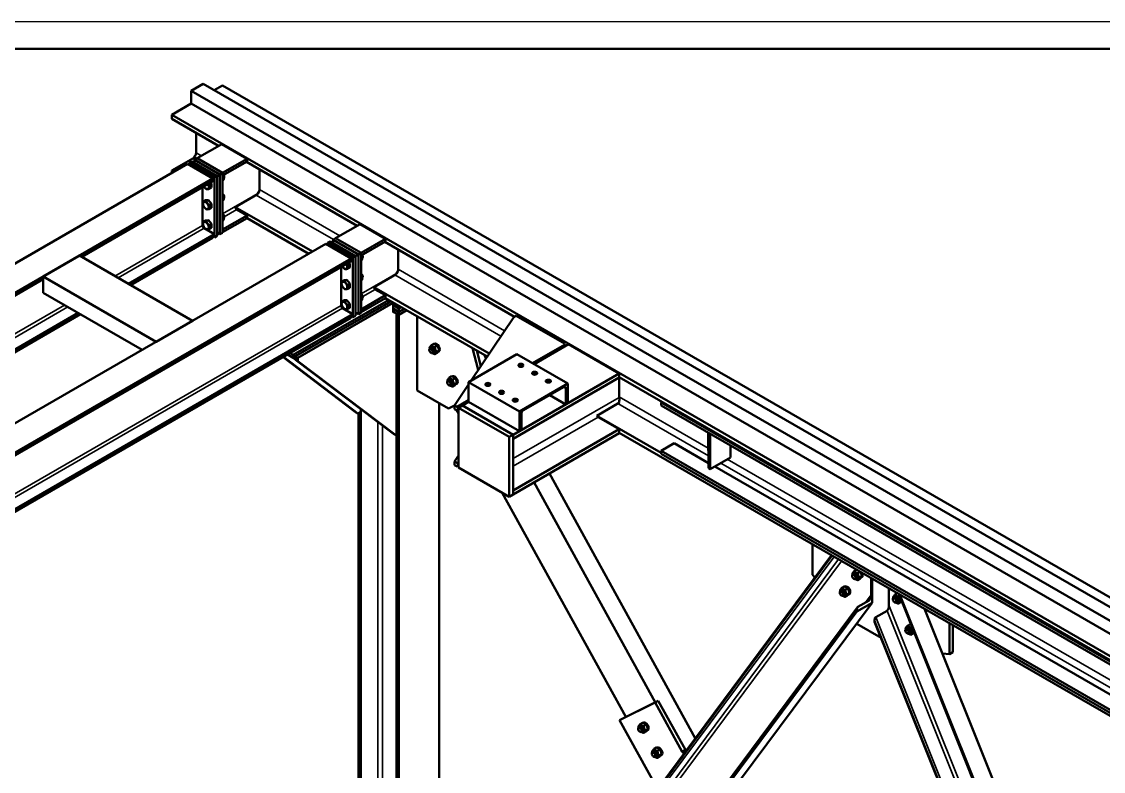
# Model space of a CAD drawing. Header units: millimetres. Extents: x 0 to 15979, y 0 to 11286.
# Drawn here: x 5329 to 9123, y 8654 to 11286 of the extents above; entities that cross this region are included whole.
import ezdxf

# ---------------------------------------------------------------- set-up
doc = ezdxf.new("R2010")
doc.units = ezdxf.units.MM
doc.header["$LTSCALE"] = 19
for name, color, linetype, lineweight in [('Видимые тонкие (ГОСТ)', 7, 'Continuous', 35), ('Видимый контур (ГОСТ)', 7, 'Continuous', 50), ('Кромка (ГОСТ)', 7, 'Continuous', 50)]:
    doc.layers.add(name, color=color, linetype=linetype, lineweight=lineweight)

# ---------------------------------------------------------------- blocks, each defined once
blk = doc.blocks.new('Рамки ГОСТ_ граница 594x841_2')
at = {"layer": 'Кромка (ГОСТ)', "lineweight": 25}
blk.add_line((0, 594), (841, 594), dxfattribs=at)
at = {"layer": 'Кромка (ГОСТ)'}
blk.add_line((836, 589), (20, 589), dxfattribs=at)

msp = doc.modelspace()

# ---------------------------------------------------------------- linework, layer by layer
at = {"layer": 'Видимые тонкие (ГОСТ)'}
for p, q in [((5941, 10825.6), (5959.7, 10814.8)), ((5929.6, 10806), (5937.1, 10801.7)), ((6033.9, 10610.9), (6157.9, 10682.4)), ((6152.4, 10677.4), (6422.8, 10521.3)), ((6163.5, 10697.1), (6445.5, 10534.3)), ((6039.8, 10601.2), (6084, 10626.7)), ((5656.5, 10393), (5963.8, 10570.4)), ((5667.8, 10386.5), (5969.4, 10560.6)), ((6519.7, 10330.4), (6643.6, 10402)), ((6638.2, 10397), (7010.3, 10182.1)), ((6649.3, 10416.7), (7023, 10200.9)), ((6525.6, 10320.7), (6569.7, 10346.2)), ((1889.8, 7657.3), (6449.5, 10289.9)), ((2121, 8351.7), (5479.7, 10290.9)), ((2132.3, 8345.2), (5491.1, 10284.4)), ((2417.1, 7948.7), (6455.2, 10280.1)), ((7237.4, 9998.6), (7230, 10002.9)), ((7053.6, 9752.1), (7425.5, 9966.9)), ((7237.4, 9943.2), (7182, 9975.2)), ((7420, 9945.5), (7738.7, 9761.6)), ((7425.5, 9968.5), (7737, 9788.7)), ((6579.1, 7219), (6579.1, 9879.8)), ((6594.7, 7219), (6594.7, 9868.1)), ((7053.6, 9726), (7351.6, 9898.1)), ((7739.8, 9717.6), (7739.8, 9841.3)), ((7781.6, 9736.8), (12269.6, 7145.7)), ((7804.2, 9749.9), (12269.6, 7171.8)), ((8172.5, 9411.5), (6680.7, 7406)), ((8178.6, 9408), (6684.6, 7399.5)), ((8194.3, 9398.9), (6724.1, 7422.3)), ((8204.8, 9392.8), (6730.8, 7411.1)), ((8308.4, 9273.6), (8288.7, 9247.2)), ((9025, 7731.3), (8406.7, 9276.3)), ((8258.3, 9220.9), (6710.7, 7140.4)), ((8983.3, 7707.2), (8371, 9237.4)), ((8925.5, 7673.9), (8320.9, 9184.8)), ((8932.2, 7677.7), (8324.8, 9195.7)), ((8971.7, 7700.5), (8364.3, 9218.5))]:
    msp.add_line(p, q, dxfattribs=at)
at = {"layer": 'Видимый контур (ГОСТ)'}
for p, q in [((5966.1, 11067.5), (5923.6, 11043)), ((5923.6, 11043), (5923.6, 10998.1)), ((5923.6, 11043), (12683.6, 7140.2)), ((5966.1, 11067.5), (12726, 7164.7)), ((6033.9, 11061.8), (6004.9, 11045.1)), ((6033.9, 11061.8), (13706, 6632.3)), ((5923.6, 10998.1), (5855.7, 10958.9)), ((5923.6, 10998.1), (12683.6, 7095.3)), ((5855.7, 10958.9), (5855.7, 10944.6)), ((5855.7, 10958.9), (13527.9, 6529.4)), ((5855.7, 10944.6), (6020.1, 10849.7)), ((5941, 10895.4), (5941, 10825.6)), ((5944.8, 10806.2), (6031.1, 10856)), ((6120.2, 10804.6), (6031.1, 10856)), ((1312.2, 8131.6), (5910.6, 10786.5)), ((5929.6, 10806), (5855.7, 10763.4)), ((5910.6, 10786.5), (5999.7, 10735)), ((5925.7, 10795.2), (5916.6, 10789.9)), ((5916.6, 10789.9), (5916.6, 10783.1)), ((6005.7, 10738.5), (5916.6, 10789.9)), ((5925.7, 10795.2), (6014.8, 10743.8)), ((5935.6, 10800.9), (5944.8, 10806.2)), ((6024.7, 10749.5), (5935.6, 10800.9)), ((5935.6, 10789.5), (5935.6, 10800.9)), ((5944.8, 10806.2), (6033.9, 10754.8)), ((5944.8, 10806.2), (6033.9, 10754.8)), ((6033.9, 10754.8), (6120.2, 10804.6)), ((6033.9, 10745.4), (6120.2, 10795.2)), ((6117.4, 10793.6), (6505.9, 10569.2)), ((6120.2, 10795.2), (6120.2, 10804.6)), ((5855.7, 10763.4), (5855.7, 10754.8)), ((5855.7, 10763.4), (5863.2, 10759.1)), ((6014.8, 10743.8), (6005.7, 10738.5)), ((6005.7, 10528.6), (6005.7, 10738.5)), ((6014.8, 10743.8), (6024.7, 10749.5)), ((6014.8, 10743.8), (6014.8, 10533.9)), ((6024.7, 10749.5), (6033.9, 10754.8)), ((6024.7, 10539.7), (6024.7, 10749.5)), ((6033.9, 10754.8), (6033.9, 10745.4)), ((6033.9, 10754.8), (6033.9, 10545)), ((6039.8, 10741.6), (6039.8, 10740.2)), ((6163.5, 10766.9), (6163.5, 10692.2)), ((1401.2, 8080.1), (5999.7, 10735)), ((5540, 10460.2), (6005.7, 10729.1)), ((5963.8, 10704.9), (5963.8, 10570.4)), ((5987.5, 10713), (5995, 10717.4)), ((5987.5, 10698.8), (5995, 10703.2)), ((5992, 10721.2), (5995, 10717.4)), ((5995, 10717.4), (5995, 10703.2)), ((5999.7, 10735), (6005.7, 10730.3)), ((6005.7, 10730.3), (6005.7, 10729.1)), ((6033.9, 10730.9), (6038.3, 10733.4)), ((6033.9, 10660.2), (6038.3, 10662.7)), ((6039.8, 10671), (6039.8, 10669.6)), ((6078.5, 10634.8), (6156.6, 10679.9)), ((6157.9, 10682.4), (6163.5, 10692.2)), ((5966.2, 10654.6), (5973.8, 10659)), ((5973.8, 10659), (5984.4, 10659.9)), ((5976.9, 10655.6), (5984.4, 10659.9)), ((5984.4, 10659.9), (5995, 10646.7)), ((5987.5, 10642.4), (5995, 10646.7)), ((5987.5, 10628.2), (5995, 10632.6)), ((5995, 10646.7), (5995, 10632.6)), ((6078.5, 10634.8), (6349, 10478.6)), ((6120.2, 10605.8), (6084, 10626.7)), ((5966.2, 10584), (5973.8, 10588.4)), ((5973.8, 10588.4), (5984.4, 10589.3)), ((5976.9, 10584.9), (5984.4, 10589.3)), ((5984.4, 10589.3), (5995, 10576.1)), ((6033.9, 10556), (6120.2, 10605.8)), ((6033.9, 10546.6), (6120.2, 10596.4)), ((6033.9, 10589.6), (6038.3, 10592.1)), ((6039.8, 10600.3), (6039.8, 10599)), ((6120.2, 10596.4), (6120.2, 10605.8)), ((6120.2, 10596.4), (6336.6, 10471.5)), ((5969.4, 10560.6), (6005.7, 10539.7)), ((5987.5, 10571.7), (5995, 10576.1)), ((5987.5, 10557.6), (5995, 10562)), ((5995, 10576.1), (5995, 10562)), ((6033.9, 10556), (6033.9, 10546.6)), ((6430.6, 10525.8), (6516.9, 10575.6)), ((6606, 10524.1), (6516.9, 10575.6)), ((5704.1, 10365.5), (6005.7, 10539.7)), ((5712.2, 10360.8), (5999.7, 10526.8)), ((6005.7, 10538.4), (5999.7, 10526.8)), ((6001.8, 10530.9), (6005.7, 10528.6)), ((6005.7, 10539.7), (6005.7, 10538.4)), ((6014.8, 10533.9), (6005.7, 10528.6)), ((6024.7, 10539.7), (6014.8, 10545.4)), ((6024.7, 10539.7), (6033.9, 10545)), ((6411.5, 10514.7), (6402.3, 10509.4)), ((6402.3, 10509.4), (6402.3, 10502.6)), ((6491.4, 10458), (6402.3, 10509.4)), ((6411.5, 10514.7), (6500.6, 10463.3)), ((6421.4, 10520.5), (6430.6, 10525.8)), ((6510.5, 10469), (6421.4, 10520.5)), ((6421.4, 10509), (6421.4, 10520.5)), ((6430.6, 10525.8), (6519.7, 10474.3)), ((6430.6, 10525.8), (6519.7, 10474.3)), ((6519.7, 10474.3), (6606, 10524.1)), ((6519.7, 10464.9), (6606, 10514.7)), ((6603.2, 10513.1), (7058.2, 10250.4)), ((6606, 10514.7), (6606, 10524.1)), ((1797.9, 7851.1), (6396.4, 10506)), ((6396.4, 10506), (6485.5, 10454.6)), ((6510.5, 10469), (6519.7, 10474.3)), ((6519.7, 10474.3), (6519.7, 10464.9)), ((6519.7, 10474.3), (6519.7, 10264.5)), ((6649.3, 10486.5), (6649.3, 10411.8)), ((1881.1, 7786.8), (6491.4, 10448.6)), ((1887, 7799.6), (6485.5, 10454.6)), ((5405, 10391.3), (5532.2, 10464.7)), ((5532.2, 10464.7), (5928.2, 10236.1)), ((6473.2, 10432.5), (6480.8, 10436.9)), ((6477.8, 10440.7), (6480.8, 10436.9)), ((6480.8, 10436.9), (6480.8, 10422.8)), ((6485.5, 10454.6), (6491.4, 10449.8)), ((6500.6, 10463.3), (6491.4, 10458)), ((6491.4, 10248.2), (6491.4, 10458)), ((6491.4, 10449.8), (6491.4, 10448.6)), ((6500.6, 10463.3), (6510.5, 10469)), ((6500.6, 10463.3), (6500.6, 10253.5)), ((6510.5, 10259.2), (6510.5, 10469)), ((6519.7, 10450.4), (6524, 10452.9)), ((6525.6, 10461.1), (6525.6, 10459.8)), ((6449.5, 10424.4), (6449.5, 10289.9)), ((6473.2, 10418.4), (6480.8, 10422.8)), ((6564.3, 10354.3), (6642.4, 10399.4)), ((6643.6, 10402), (6649.3, 10411.8)), ((2004.5, 8419), (5405, 10382.3)), ((5405, 10391.3), (5800.9, 10162.6)), ((5405, 10334.1), (5405, 10391.3)), ((6452, 10374.1), (6459.6, 10378.5)), ((6459.6, 10378.5), (6470.2, 10379.5)), ((6462.6, 10375.1), (6470.2, 10379.5)), ((6470.2, 10379.5), (6480.8, 10366.3)), ((6473.2, 10361.9), (6480.8, 10366.3)), ((6480.8, 10366.3), (6480.8, 10352.1)), ((6519.7, 10379.8), (6524, 10382.3)), ((6525.6, 10390.5), (6525.6, 10389.1)), ((5405, 10334.1), (5751.8, 10133.9)), ((6473.2, 10347.8), (6480.8, 10352.1)), ((6519.7, 10275.5), (6606, 10325.3)), ((6525.6, 10319.9), (6525.6, 10318.5)), ((6564.3, 10354.3), (6969, 10120.6)), ((6606, 10325.3), (6569.7, 10346.2)), ((6606, 10315.9), (6606, 10325.3)), ((6615.9, 10308.6), (6282.1, 10115.9)), ((6623.7, 10304.1), (6289.9, 10111.4)), ((6632.1, 10299.2), (6298.4, 10106.5)), ((6452, 10303.5), (6459.6, 10307.9)), ((6459.6, 10307.9), (6470.2, 10308.8)), ((6462.6, 10304.5), (6470.2, 10308.8)), ((6470.2, 10308.8), (6480.8, 10295.6)), ((6473.2, 10291.3), (6480.8, 10295.6)), ((6473.2, 10277.1), (6480.8, 10281.5)), ((6480.8, 10295.6), (6480.8, 10281.5)), ((6519.7, 10266.1), (6606, 10315.9)), ((6519.7, 10309.1), (6524, 10311.6)), ((6615.9, 10308.6), (6604.6, 10315.1)), ((6606, 10315.9), (6962.1, 10110.3)), ((6619.8, 10301.8), (6615.9, 10308.6)), ((6623.7, 10304.1), (6632.1, 10299.2)), ((6632.1, 10264.9), (6632.1, 10299.2)), ((6632.1, 10292.7), (6651.9, 10281.2)), ((6651.9, 10278.8), (6632.1, 10290.2)), ((6651.9, 10281.2), (6655.5, 10287.4)), ((6661.1, 10284.1), (6651.9, 10278.8)), ((6651.9, 10281.2), (6651.9, 10278.8)), ((1937.3, 7629.9), (6491.4, 10259.2)), ((1945.4, 7625.2), (6485.5, 10246.4)), ((2168.5, 8324.3), (5527.3, 10263.5)), ((2176.7, 8319.6), (5535.4, 10258.8)), ((6455.2, 10280.1), (6491.4, 10259.2)), ((6491.4, 10258), (6485.5, 10246.4)), ((6487.6, 10250.4), (6491.4, 10248.2)), ((6491.4, 10259.2), (6491.4, 10258)), ((6500.6, 10253.5), (6491.4, 10248.2)), ((6510.5, 10259.2), (6500.6, 10264.9)), ((6510.5, 10259.2), (6519.7, 10264.5)), ((6519.7, 10275.5), (6519.7, 10266.1)), ((6632.1, 10278.8), (6651.9, 10267.3)), ((6632.1, 10268.2), (6651.9, 10256.7)), ((6635, 10266.5), (6632.1, 10264.9)), ((6644.2, 10261.2), (6644.2, 9835.8)), ((6651.9, 10278.8), (6651.9, 10267.3)), ((6651.9, 10267.3), (6671, 10278.4)), ((6651.9, 10256.7), (6680.2, 10273.1)), ((6651.9, 10256.7), (6651.9, 10267.3)), ((6651.9, 7107.5), (6651.9, 10256.7)), ((6717, 10251.8), (6717, 9991.4)), ((7055, 10248.6), (6905.4, 10025.8)), ((7064.2, 10253.9), (7055, 10248.6)), ((7064.2, 10253.9), (7233.2, 10156.3)), ((5800.9, 10162.6), (5928.2, 10236.1)), ((5928.2, 10236.1), (5928.2, 10235.7)), ((5800.9, 10162.2), (5800.9, 10162.6)), ((6759.1, 10133.6), (6759.1, 10134.9)), ((6765.9, 10142.2), (6761.2, 10139.5)), ((6766.3, 10150.3), (6774.5, 10155)), ((6777.7, 10155.1), (6776.4, 10154.4)), ((6778.5, 10143.2), (6786.7, 10147.9)), ((6784.7, 10127.4), (6792.9, 10132.1)), ((6930.6, 10063.3), (6910, 10140.4)), ((6925.4, 10131.5), (6939.9, 10077.2)), ((7233.2, 10151.4), (7121.5, 10086.9)), ((7126.4, 10084), (7247.3, 10153.9)), ((7233.2, 10151.4), (7233.2, 10156.3)), ((7233.2, 10145.7), (7233.2, 10151.4)), ((7233.2, 10149.4), (7236.4, 10147.5)), ((7425.5, 10051), (7247.3, 10153.9)), ((6246.2, 10108.2), (6499.9, 9915.8)), ((6247.4, 10108.9), (6508.4, 9910.9)), ((6262.3, 10117.5), (6289.9, 10101.6)), ((6270.8, 10122.4), (6282.1, 10115.9)), ((6282.1, 10115.9), (6289.9, 10102.4)), ((6289.9, 10111.4), (6289.9, 10099.2)), ((6289.9, 10111.4), (6298.4, 10106.5)), ((6289.9, 10101.6), (6289.9, 10102.4)), ((6289.9, 10099.2), (6298.4, 10094.3)), ((6289.9, 10099.2), (6632.9, 9839.1)), ((6298.4, 10106.5), (6298.4, 10094.3)), ((6298.4, 10094.3), (6641.3, 9834.2)), ((6765, 10123.4), (6766.2, 10122.7)), ((6775.9, 10124.9), (6771.2, 10122.2)), ((6778.5, 10118.7), (6786.7, 10123.4)), ((6793, 10128.7), (6789.6, 10126.8)), ((7066.3, 10118.7), (6896.6, 10020.8)), ((6957.9, 10104), (6950.9, 10116.8)), ((7244.5, 10015.9), (7066.3, 10118.7)), ((6821.8, 10019.8), (6821.8, 10021.1)), ((6828.5, 10028.4), (6823.9, 10025.7)), ((6829, 10036.4), (6837.2, 10041.2)), ((6840.4, 10041.3), (6839, 10040.5)), ((6841.2, 10029.4), (6849.4, 10034.1)), ((6847.4, 10013.6), (6855.5, 10018.3)), ((7074.8, 9917.9), (6896.6, 10020.8)), ((6896.6, 10020.8), (6896.6, 9951.4)), ((7053.6, 9836.2), (7425.5, 10051)), ((7053.6, 9822), (7425.5, 10036.7)), ((7244.5, 10015.9), (7074.8, 9917.9)), ((7244.5, 9946.5), (7244.5, 10015.9)), ((7425.5, 10036.7), (7425.5, 10051)), ((7425.5, 10038.3), (13249.6, 6675.8)), ((7425.5, 10036.7), (7425.5, 9966.9)), ((6717, 9991.4), (6826.6, 9928.1)), ((6827.7, 10009.6), (6828.9, 10008.9)), ((6838.5, 10011.1), (6833.9, 10008.4)), ((6841.2, 10004.9), (6849.4, 10009.6)), ((6896.6, 10012.8), (6847.1, 9939.1)), ((6855.7, 10014.9), (6852.3, 10013)), ((7089.3, 9921.7), (7230, 10002.9)), ((7237.4, 9998.6), (7237.4, 9943.2)), ((6793.4, 7563), (6793.4, 9947.3)), ((6896.6, 9957.1), (6856.3, 9933.8)), ((6875.4, 9939.1), (6896.6, 9951.4)), ((6896.6, 9951.4), (7074.8, 9848.5)), ((7181.3, 9974.8), (7237.5, 9942.4)), ((7237.5, 9942.4), (7244.5, 9946.5)), ((7346.2, 9902.9), (7425.7, 9948.8)), ((7575.4, 9951.8), (7571.9, 9949.7)), ((7571.9, 9949.7), (12408.5, 7157.3)), ((7571.9, 9949.7), (7571.9, 9938.3)), ((6499.9, 9915.8), (6508.4, 9910.9)), ((6508.4, 9910.9), (6519, 9917.1)), ((6510.5, 7189.2), (6510.5, 9912.2)), ((6519, 7184.3), (6519, 9925.4)), ((6519, 9917.1), (6519, 9925.4)), ((6826.6, 9928.1), (6847.1, 9938.3)), ((6847.1, 9937.2), (6846.6, 9938.1)), ((6847.1, 9939.1), (6856.3, 9933.8)), ((6847.1, 9926.1), (6847.1, 9939.1)), ((6847.1, 9926.1), (6856.3, 9920.7)), ((6861.3, 9911.5), (6856.1, 9920.9)), ((6856.3, 9933.8), (6861.3, 9925.2)), ((6861.3, 9923.6), (6856.3, 9920.7)), ((6861.3, 9931), (6875.4, 9939.1)), ((6861.3, 9931), (7039.4, 9828.1)), ((6861.3, 9721.1), (6861.3, 9931)), ((6861.3, 9923.6), (6861.3, 9925.2)), ((6875.4, 9939.1), (7053.6, 9836.2)), ((6875.4, 9939.1), (7053.6, 9836.2)), ((7074.8, 9917.9), (7074.8, 9848.5)), ((7081.9, 9853.4), (7081.9, 9908.8)), ((7346.2, 9902.9), (7571.9, 9772.6)), ((12408.5, 7145.9), (7571.9, 9938.3)), ((7425.5, 9855.4), (7351.6, 9898.1)), ((6632.9, 9839.1), (6641.3, 9834.2)), ((6641.3, 9834.2), (6644.2, 9835.8)), ((6643.5, 7112.4), (6643.5, 9835.4)), ((7039.4, 9828.1), (7053.6, 9836.2)), ((7039.4, 9828.1), (7039.4, 9618.2)), ((7053.6, 9640.7), (7425.5, 9855.4)), ((7053.6, 9626.4), (7425.5, 9841.1)), ((7053.6, 9836.2), (7053.6, 9822)), ((7053.6, 9836.2), (7053.6, 9626.4)), ((7074.8, 9848.5), (7081.8, 9852.5)), ((7425.5, 9841.1), (7425.5, 9855.4)), ((7425.5, 9842.8), (13080.3, 6578)), ((7737, 9843), (7737, 9788.7)), ((7738.7, 9719.3), (7738.7, 9842)), ((7744.1, 9715.2), (7744.1, 9838.9)), ((7617.9, 9806.4), (7571.9, 9779.9)), ((7738.7, 9736.7), (7617.9, 9806.4)), ((7737, 9788.7), (7738.7, 9789.6)), ((7737, 9780.5), (7737, 9788.7)), ((7814.8, 9756), (7814.8, 9798.1)), ((6861.3, 9763.4), (6847.1, 9742.3)), ((7571.9, 9779.9), (12408.5, 6987.5)), ((7571.9, 9779.9), (7571.9, 9768.5)), ((12408.5, 6976.1), (7571.9, 9768.5)), ((7738.7, 9781.5), (7737, 9780.5)), ((7814.8, 9756), (7744.1, 9715.2)), ((6847.1, 9742.3), (6856.3, 9737)), ((6847.1, 9729.3), (6847.1, 9742.3)), ((6847.1, 9729.3), (6856.3, 9724)), ((6861.3, 9739.9), (6856.3, 9737)), ((6856.3, 9737), (6861.3, 9728.5)), ((6861.3, 9726.8), (6856.3, 9724)), ((6861.3, 9726.8), (6861.3, 9728.5)), ((7039.4, 9618.2), (6861.3, 9721.1)), ((7744.1, 9715.2), (7739.8, 9717.6)), ((12269.6, 7120.8), (7760, 9724.4)), ((7692, 8771.1), (7180.6, 9699.7)), ((7053.6, 9640.7), (7053.6, 9626.4)), ((7551.7, 8897.3), (7126.9, 9668.7)), ((7448.3, 8845.6), (7015, 9632.4)), ((7039.4, 9618.2), (7053.6, 9626.4)), ((8102.9, 9451.7), (8102.9, 9343.9)), ((8169.6, 9413.2), (6680.7, 7411.5)), ((8102.9, 9343.9), (8111.2, 9334.7)), ((8242, 9340.6), (8242, 9342)), ((8248.8, 9349.2), (8244.1, 9346.5)), ((8249.2, 9357.3), (8257.4, 9362)), ((8259.3, 9361.4), (8259.3, 9361.4)), ((8261.5, 9350.2), (8269.7, 9354.9)), ((8267.6, 9334.4), (8275.8, 9339.1)), ((8275.9, 9335.7), (8272.5, 9333.8)), ((8308.4, 9273.6), (8308.4, 9333.1)), ((8205.5, 9298.5), (8213.7, 9303.2)), ((8217, 9303.4), (8215.6, 9302.6)), ((8217.8, 9291.4), (8226, 9296.2)), ((8247.9, 9330.4), (8249.1, 9329.7)), ((8258.8, 9331.9), (8254.1, 9329.2)), ((8261.5, 9325.7), (8269.7, 9330.4)), ((8312, 9330.9), (8312, 9246.4)), ((8371, 9296.9), (8371, 9237.4)), ((8198.3, 9281.8), (8198.3, 9283.2)), ((8205.1, 9290.5), (8200.4, 9287.8)), ((8204.2, 9271.6), (8205.4, 9271)), ((8215.1, 9273.2), (8210.4, 9270.5)), ((8217.8, 9266.9), (8226, 9271.7)), ((8223.9, 9275.7), (8232.1, 9280.4)), ((8232.2, 9277), (8228.8, 9275)), ((8384.8, 9258.2), (8384.8, 9259.5)), ((8391.5, 9266.8), (8386.9, 9264.1)), ((8392, 9274.8), (8400.2, 9279.6)), ((8404.2, 9267.8), (8408.1, 9270)), ((9024, 7730.8), (8405.3, 9277.1)), ((9026.8, 7732.3), (8409.6, 9274.6)), ((8260.9, 9230.7), (6710.2, 7145.9)), ((8312, 9246.4), (6766.6, 7168.7)), ((8312, 9246.4), (8258.3, 9215.4)), ((8258.3, 9215.4), (8258.3, 9220.9)), ((8262.2, 9231.9), (8301.6, 9254.7)), ((8390.7, 9248), (8391.9, 9247.3)), ((8401.5, 9249.5), (8396.9, 9246.8)), ((8404.2, 9243.3), (8412.4, 9248)), ((8410.4, 9252), (8414.4, 9254.3)), ((9080.5, 7763.4), (8495.7, 9224.9)), ((8258.3, 9215.4), (6712.8, 7137.7)), ((8320.9, 9184.8), (8320.9, 9179.2)), ((8364.3, 9218.5), (8324.8, 9195.7)), ((8257.8, 9173.4), (8258.9, 9172.2)), ((8258.9, 9172.2), (8343.2, 9123.5)), ((8923.7, 7672.8), (8320.9, 9179.2)), ((8428.5, 9149), (8428.5, 9150.3)), ((8435.2, 9157.6), (8430.6, 9154.9)), ((8435.7, 9165.6), (8443.9, 9170.4)), ((8447.1, 9170.5), (8445.7, 9169.7)), ((8447.9, 9158.6), (8451.8, 9160.8)), ((8454.1, 9142.8), (8458.1, 9145.1)), ((8583.8, 9066.3), (8583.8, 9174.1)), ((8595.1, 9167.5), (8595.1, 9072.8)), ((8434.4, 9138.8), (8435.6, 9138.1)), ((8445.2, 9140.3), (8440.6, 9137.6)), ((8447.9, 9134.1), (8456.1, 9138.8)), ((8459.2, 9142.3), (8459, 9142.2)), ((8558.6, 9067.6), (8583.8, 9066.3)), ((8595.1, 9072.8), (8583.8, 9066.3)), ((7550.8, 8895.9), (7426.6, 8833.9)), ((7438, 8840.5), (7562.1, 8902.4)), ((7562.1, 8902.4), (7550.8, 8895.9)), ((7645.9, 8723.3), (7550.8, 8895.9)), ((7562.1, 8902.4), (7657.2, 8729.8)), ((7426.6, 8833.9), (7438, 8840.5)), ((7426.6, 8833.9), (7559.4, 8592.9)), ((7491.4, 8804), (7491.4, 8805.4)), ((7498.1, 8812.7), (7493.5, 8810)), ((7498.6, 8820.7), (7506.8, 8825.4)), ((7510, 8825.6), (7508.6, 8824.8)), ((7510.8, 8813.6), (7519, 8818.4)), ((7517, 8797.8), (7525.1, 8802.6)), ((7497.3, 8793.8), (7498.5, 8793.1)), ((7508.1, 8795.4), (7503.5, 8792.6)), ((7510.8, 8789.1), (7519, 8793.9)), ((7525.3, 8799.2), (7521.9, 8797.2)), ((7546.8, 8733.1), (7555, 8737.9)), ((7558.2, 8738), (7556.9, 8737.2)), ((7559.1, 8726.1), (7567.2, 8730.8)), ((7657.2, 8729.8), (7645.9, 8723.3)), ((7657.2, 8729.8), (7659.5, 8727.4)), ((7539.6, 8716.5), (7539.6, 8717.8)), ((7546.4, 8725.1), (7541.7, 8722.4)), ((7545.5, 8706.3), (7546.7, 8705.6)), ((7556.4, 8707.8), (7551.7, 8705.1)), ((7559.1, 8701.6), (7567.2, 8706.3)), ((7565.2, 8710.3), (7573.4, 8715)), ((7573.5, 8711.6), (7570.1, 8709.7)), ((7651.9, 8717.2), (7645.9, 8723.3))]:
    msp.add_line(p, q, dxfattribs=at)
for centre, major_axis, ratio, start_param, end_param in [((5929.6, 10819.1), (-8, -13.9), 0.57735, 0.785398, 2.356194), ((6032.8, 10744.3), (5, -8.66), 0.57735, 0.020832, 1.606159), ((6033.9, 10745), (-4.17, 7.22), 0.57735, 3.926991, 4.754828), ((5975.6, 10711.3), (7.1, -12.3), 0.57735, 4.687576, 7.878795), ((6033.9, 10674.4), (-4.17, 7.22), 0.57735, 3.926991, 5.497787), ((6032.8, 10673.7), (5, -8.66), 0.57735, 0.020832, 2.188746), ((6163.5, 10679.2), (5.66, 9.8), 0.57735, 1.570796, 1.823477), ((6084, 10633.2), (-4, 6.93), 0.57735, 1.038078, 2.356194), ((6033.9, 10603.7), (-4.17, 7.22), 0.57735, 3.926991, 5.497787), ((6032.8, 10603.1), (5, -8.66), 0.57735, 0.020832, 2.188746), ((5969.4, 10567.1), (4, -6.93), 0.57735, 3.926991, 5.497787), ((6461.4, 10430.9), (7.1, -12.3), 0.57735, 4.687576, 7.878795), ((6518.5, 10463.9), (5, -8.66), 0.57735, 0.020832, 1.606159), ((6519.7, 10464.5), (-4.17, 7.22), 0.57735, 3.926991, 4.754828), ((6519.7, 10393.9), (-4.17, 7.22), 0.57735, 3.926991, 5.497787), ((6518.5, 10393.2), (5, -8.66), 0.57735, 0.020832, 2.188746), ((6649.3, 10398.7), (5.66, 9.8), 0.57735, 1.570796, 1.823477), ((6519.7, 10323.3), (-4.17, 7.22), 0.57735, 3.926991, 5.497787), ((6518.5, 10322.6), (5, -8.66), 0.57735, 0.020832, 2.188746), ((6569.7, 10352.8), (-4, 6.93), 0.57735, 1.038078, 2.356194), ((6455.2, 10286.6), (4, -6.93), 0.57735, 3.926991, 5.497787), ((6766.2, 10130.9), (5, -8.66), 0.57735, 5.497787, 10.210176), ((6770.9, 10133.6), (6.7, -11.7), 0.57735, 5.546561, 10.161402), ((6770.9, 10133.6), (5, -8.66), 0.57735, 6.277446, 9.430517), ((6785.3, 10141.9), (-7.6, 13.2), 0.57735, 3.141593, 6.283185), ((6781.8, 10139.9), (7.6, -13.2), 0.57735, 0.79058, 2.7274), ((6781.8, 10139.9), (7.6, -13.2), 0.57735, 0.019946, 0.539946), ((7080.5, 10075), (-9, 0), 0.57735, 3.597166, 5.827612), ((6828.9, 10017), (5, -8.66), 0.57735, 5.497787, 10.210176), ((6833.5, 10019.7), (6.7, -11.7), 0.57735, 5.546561, 10.161402), ((6833.5, 10019.7), (5, -8.66), 0.57735, 6.277446, 9.430517), ((6848, 10028.1), (-7.6, 13.2), 0.57735, 3.141593, 6.283185), ((6844.5, 10026.1), (7.6, -13.2), 0.57735, 0.79058, 2.7274), ((6844.5, 10026.1), (7.6, -13.2), 0.57735, 0.019946, 0.539946), ((7128.5, 10047.2), (-9, 0), 0.57735, 3.597166, 5.827612), ((7176.6, 10019.5), (-9, 0), 0.57735, 3.597166, 5.827612), ((6964.5, 10008), (-9, 0), 0.57735, 3.597166, 5.827612), ((7012.6, 9980.3), (-9, 0), 0.57735, 3.597166, 5.827612), ((7230, 9994.4), (5.25, 9.09), 0.57735, 5.497787, 7.068583), ((7060.6, 9952.5), (-9, 0), 0.57735, 3.597166, 5.827612), ((7241.7, 9945.6), (-3, -5.2), 0.57735, 5.497787, 5.665235), ((7441.1, 9962.8), (11.3, 19.6), 0.57735, 1.955193, 2.636232), ((7436.8, 9960.3), (8, -13.9), 0.57735, 3.926991, 4.311388), ((7089.3, 9913.1), (5.25, 9.09), 0.57735, 0.785398, 2.356194), ((7351.6, 9911.2), (-8, 13.9), 0.57735, 1.850834, 2.356194), ((7077.6, 9850.9), (3, 5.2), 0.57735, 5.330339, 5.497787), ((7742.7, 9719.3), (-4, 0), 0.57735, 0, 0.785398), ((8249.1, 9337.9), (5, -8.66), 0.57735, 5.497787, 10.210176), ((8253.8, 9340.6), (6.7, -11.7), 0.57735, 5.546561, 10.161402), ((8253.8, 9340.6), (5, -8.66), 0.57735, 6.277446, 9.430517), ((8264.8, 9346.9), (7.6, -13.2), 0.57735, 0.79058, 1.928571), ((8264.8, 9346.9), (7.6, -13.2), 0.57735, 0.019946, 0.539946), ((8268.3, 9348.9), (7.6, -13.2), 0.57735, 0, 1.406689), ((8210.1, 9281.8), (6.7, -11.7), 0.57735, 5.546561, 10.161402), ((8224.6, 9290.2), (-7.6, 13.2), 0.57735, 3.141593, 6.283185), ((8221.1, 9288.2), (7.6, -13.2), 0.57735, 0.79058, 2.7274), ((8205.4, 9279.1), (5, -8.66), 0.57735, 5.497787, 10.210176), ((8210.1, 9281.8), (5, -8.66), 0.57735, 6.277446, 9.430517), ((8221.1, 9288.2), (7.6, -13.2), 0.57735, 0.019946, 0.539946), ((8301.6, 9269.7), (-2, -15.5), 0.412512, 0.305693, 1.876489), ((8391.9, 9255.5), (5, -8.66), 0.57735, 5.497787, 10.210176), ((8396.5, 9258.2), (6.7, -11.7), 0.57735, 5.546561, 10.161402), ((8396.5, 9258.2), (5, -8.66), 0.57735, 6.277446, 9.430517), ((8262.2, 9223.2), (-1.17, -8.99), 0.412512, 3.447286, 5.018082), ((8364.3, 9233.6), (-2, -15.5), 0.412512, 0.305693, 1.876489), ((8324.8, 9187), (-1.17, -8.99), 0.412512, 3.447286, 5.018082), ((8435.6, 9146.2), (5, -8.66), 0.57735, 5.497787, 10.210176), ((8440.2, 9148.9), (6.7, -11.7), 0.57735, 5.546561, 10.161402), ((8440.2, 9148.9), (5, -8.66), 0.57735, 6.277446, 9.430517), ((8454.7, 9157.3), (-7.6, 13.2), 0.57735, 6.199769, 6.283185), ((8451.2, 9155.3), (7.6, -13.2), 0.57735, 2.603367, 2.7274), ((8451.2, 9155.3), (7.6, -13.2), 0.57735, 0.019946, 0.049533), ((7498.5, 8801.3), (5, -8.66), 0.57735, 5.497787, 10.210176), ((7503.1, 8804), (6.7, -11.7), 0.57735, 5.546561, 10.161402), ((7503.1, 8804), (5, -8.66), 0.57735, 6.277446, 9.430517), ((7517.6, 8812.4), (-7.6, 13.2), 0.57735, 3.141593, 6.283185), ((7514.1, 8810.3), (7.6, -13.2), 0.57735, 0.79058, 2.7274), ((7514.1, 8810.3), (7.6, -13.2), 0.57735, 0.019946, 0.539946), ((7551.4, 8716.5), (6.7, -11.7), 0.57735, 5.546561, 10.161402), ((7551.4, 8716.5), (5, -8.66), 0.57735, 6.277446, 9.430517), ((7565.9, 8724.8), (-7.6, 13.2), 0.57735, 3.141593, 6.283185), ((7562.3, 8722.8), (7.6, -13.2), 0.57735, 0.79058, 2.7274), ((7546.7, 8713.7), (5, -8.66), 0.57735, 5.497787, 10.210176), ((7562.3, 8722.8), (7.6, -13.2), 0.57735, 0.019946, 0.539946)]:
    msp.add_ellipse(centre, major_axis=major_axis, ratio=ratio, start_param=start_param, end_param=end_param, dxfattribs=at)
for centre, major_axis in [((5975.6, 10640.7), (-7.1, 12.3)), ((5975.6, 10570.1), (-7.1, 12.3)), ((6461.4, 10360.2), (-7.1, 12.3)), ((6461.4, 10289.6), (-7.1, 12.3)), ((6765, 10130.2), (4.17, -7.22)), ((7080.5, 10079.6), (9, 0)), ((7128.5, 10051.8), (9, 0)), ((6827.7, 10016.4), (4.17, -7.22)), ((6964.5, 10012.6), (9, 0)), ((7176.6, 10024), (9, 0)), ((7012.6, 9984.8), (9, 0)), ((7060.6, 9957.1), (9, 0)), ((8247.9, 9337.2), (4.17, -7.22)), ((8204.2, 9278.4), (4.17, -7.22)), ((8390.7, 9254.8), (4.17, -7.22)), ((8434.4, 9145.6), (4.17, -7.22)), ((7497.3, 8800.6), (4.17, -7.22)), ((7545.5, 8713.1), (4.17, -7.22))]:
    msp.add_ellipse(centre, major_axis=major_axis, ratio=0.57735, dxfattribs=at)
for points, weights in [([(6038.3, 10733.4), (6037.2, 10740.4), (6034.3, 10745.6)], [1, 1.11868243458, 1.05526440041]), ([(5968.2, 10707.4), (5971.3, 10702.3), (5976.9, 10697.9)], [1.22437478156, 1.29795581179, 1.16025403784]), ([(5976.9, 10697.9), (5980.4, 10697.4), (5987.5, 10698.8)], [1.16025403784, 1.33974596216, 1.16025403784]), ([(5987.5, 10713), (5985.3, 10714.7), (5983.6, 10716.4)], [1.16025403784, 1.20980104513, 1.23199410944]), ([(5987.5, 10698.8), (5985.7, 10704.9), (5987.5, 10713)], [1.16025403784, 1.33974596216, 1.16025403784]), ([(6033.9, 10726.7), (6037.2, 10730.6), (6038.3, 10733.4)], [1.04648977939, 1.12620789084, 1]), ([(6038.3, 10662.7), (6037.2, 10670.2), (6033.9, 10675.7)], [1, 1.12620789084, 1.04648977939]), ([(6033.9, 10656.1), (6037.2, 10659.9), (6038.3, 10662.7)], [1.04648977939, 1.12620789084, 1]), ([(5966.2, 10654.6), (5964.5, 10646.5), (5966.2, 10640.5)], [1.16025403784, 1.33974596216, 1.16025403784]), ([(5976.9, 10655.6), (5969.8, 10654.1), (5966.2, 10654.6)], [1.16025403784, 1.33974596216, 1.16025403784]), ([(5966.2, 10640.5), (5969.8, 10632.9), (5976.9, 10627.3)], [1.16025403784, 1.33974596216, 1.16025403784]), ([(5987.5, 10642.4), (5980.4, 10647.9), (5976.9, 10655.6)], [1.16025403784, 1.33974596216, 1.16025403784]), ([(5976.9, 10627.3), (5980.4, 10626.7), (5987.5, 10628.2)], [1.16025403784, 1.33974596216, 1.16025403784]), ([(5987.5, 10628.2), (5985.7, 10634.3), (5987.5, 10642.4)], [1.16025403784, 1.33974596216, 1.16025403784]), ([(5976.9, 10584.9), (5969.8, 10583.4), (5966.2, 10584)], [1.16025403784, 1.33974596216, 1.16025403784]), ([(5987.5, 10571.7), (5980.4, 10577.3), (5976.9, 10584.9)], [1.16025403784, 1.33974596216, 1.16025403784]), ([(6038.3, 10592.1), (6037.2, 10599.6), (6033.9, 10605.1)], [1, 1.12620789084, 1.04648977939]), ([(6033.9, 10585.5), (6037.2, 10589.3), (6038.3, 10592.1)], [1.04648977939, 1.12620789084, 1]), ([(5966.2, 10584), (5964.5, 10575.9), (5966.2, 10569.8)], [1.16025403784, 1.33974596216, 1.16025403784]), ([(5966.2, 10569.8), (5969.8, 10562.2), (5976.9, 10556.6)], [1.16025403784, 1.33974596216, 1.16025403784]), ([(5976.9, 10556.6), (5980.4, 10556.1), (5987.5, 10557.6)], [1.16025403784, 1.33974596216, 1.16025403784]), ([(5987.5, 10557.6), (5985.7, 10563.6), (5987.5, 10571.7)], [1.16025403784, 1.33974596216, 1.16025403784]), ([(6473.2, 10432.5), (6471.1, 10434.2), (6469.4, 10435.9)], [1.16025403784, 1.20980104513, 1.23199410944]), ([(6519.7, 10446.2), (6523, 10450.1), (6524, 10452.9)], [1.04648977939, 1.12620789084, 1]), ([(6524, 10452.9), (6523, 10459.9), (6520.1, 10465.2)], [1, 1.11868243458, 1.05526440041]), ([(6454, 10427), (6457, 10421.9), (6462.6, 10417.4)], [1.22437478156, 1.29795581179, 1.16025403784]), ([(6462.6, 10417.4), (6466.2, 10416.9), (6473.2, 10418.4)], [1.16025403784, 1.33974596216, 1.16025403784]), ([(6473.2, 10418.4), (6471.5, 10424.4), (6473.2, 10432.5)], [1.16025403784, 1.33974596216, 1.16025403784]), ([(6524, 10382.3), (6523, 10389.7), (6519.7, 10395.3)], [1, 1.12620789084, 1.04648977939]), ([(6452, 10374.1), (6450.3, 10366.1), (6452, 10360)], [1.16025403784, 1.33974596216, 1.16025403784]), ([(6462.6, 10375.1), (6455.6, 10373.6), (6452, 10374.1)], [1.16025403784, 1.33974596216, 1.16025403784]), ([(6452, 10360), (6455.6, 10352.4), (6462.6, 10346.8)], [1.16025403784, 1.33974596216, 1.16025403784]), ([(6473.2, 10361.9), (6466.2, 10367.5), (6462.6, 10375.1)], [1.16025403784, 1.33974596216, 1.16025403784]), ([(6473.2, 10347.8), (6471.5, 10353.8), (6473.2, 10361.9)], [1.16025403784, 1.33974596216, 1.16025403784]), ([(6519.7, 10375.6), (6523, 10379.5), (6524, 10382.3)], [1.04648977939, 1.12620789084, 1]), ([(6462.6, 10346.8), (6466.2, 10346.3), (6473.2, 10347.8)], [1.16025403784, 1.33974596216, 1.16025403784]), ([(6524, 10311.6), (6523, 10319.1), (6519.7, 10324.6)], [1, 1.12620789084, 1.04648977939]), ([(6452, 10303.5), (6450.3, 10295.4), (6452, 10289.4)], [1.16025403784, 1.33974596216, 1.16025403784]), ([(6462.6, 10304.5), (6455.6, 10303), (6452, 10303.5)], [1.16025403784, 1.33974596216, 1.16025403784]), ([(6452, 10289.4), (6455.6, 10281.8), (6462.6, 10276.2)], [1.16025403784, 1.33974596216, 1.16025403784]), ([(6473.2, 10291.3), (6466.2, 10296.8), (6462.6, 10304.5)], [1.16025403784, 1.33974596216, 1.16025403784]), ([(6473.2, 10277.1), (6471.5, 10283.2), (6473.2, 10291.3)], [1.16025403784, 1.33974596216, 1.16025403784]), ([(6519.7, 10305), (6523, 10308.8), (6524, 10311.6)], [1.04648977939, 1.12620789084, 1]), ([(6462.6, 10276.2), (6466.2, 10275.6), (6473.2, 10277.1)], [1.16025403784, 1.33974596216, 1.16025403784]), ([(6760.2, 10141.5), (6761.5, 10144.9), (6766.3, 10150.3)], [1, 1.15470053838, 1]), ([(6760.6, 10139.1), (6760.4, 10140.3), (6760.2, 10141.5)], [1.0342152495, 1.01958777803, 1]), ([(6766.3, 10150.3), (6770.6, 10145.7), (6778.5, 10143.2)], [1, 1.15470053838, 1]), ([(6786.7, 10147.9), (6782.4, 10152.5), (6774.5, 10155)], [1, 1.15470053838, 1]), ([(6778.5, 10143.2), (6779.8, 10134.3), (6784.7, 10127.4)], [1, 1.15470053838, 1]), ([(6792.9, 10132.1), (6791.6, 10141), (6786.7, 10147.9)], [1, 1.15470053838, 1]), ([(6786.7, 10123.4), (6791.6, 10128.8), (6792.9, 10132.1)], [1, 1.15470053838, 1]), ([(6778.5, 10118.7), (6773.9, 10120.2), (6770.9, 10122)], [1, 1.08584662297, 1.0764170077]), ([(6784.7, 10127.4), (6779.8, 10122), (6778.5, 10118.7)], [1, 1.15470053838, 1]), ([(6822.9, 10027.7), (6824.2, 10031.1), (6829, 10036.4)], [1, 1.15470053838, 1]), ([(6823.3, 10025.3), (6823, 10026.4), (6822.9, 10027.7)], [1.0342152495, 1.01958777803, 1]), ([(6829, 10036.4), (6833.3, 10031.9), (6841.2, 10029.4)], [1, 1.15470053838, 1]), ([(6849.4, 10034.1), (6845.1, 10038.6), (6837.2, 10041.2)], [1, 1.15470053838, 1]), ([(6841.2, 10029.4), (6842.5, 10020.4), (6847.4, 10013.6)], [1, 1.15470053838, 1]), ([(6855.5, 10018.3), (6854.3, 10027.2), (6849.4, 10034.1)], [1, 1.15470053838, 1]), ([(6849.4, 10009.6), (6854.3, 10015), (6855.5, 10018.3)], [1, 1.15470053838, 1]), ([(6841.2, 10004.9), (6836.6, 10006.3), (6833.5, 10008.2)], [1, 1.08584662297, 1.0764170077]), ([(6847.4, 10013.6), (6842.5, 10008.2), (6841.2, 10004.9)], [1, 1.15470053838, 1]), ([(8243.1, 9348.5), (8244.4, 9351.9), (8249.2, 9357.3)], [1, 1.15470053838, 1]), ([(8243.5, 9346.1), (8243.3, 9347.3), (8243.1, 9348.5)], [1.0342152495, 1.01958777803, 1]), ([(8249.2, 9357.3), (8253.6, 9352.7), (8261.5, 9350.2)], [1, 1.15470053838, 1]), ([(8259.4, 9361.3), (8258.5, 9361.7), (8257.4, 9362)], [1.03222596887, 1.01827085842, 1]), ([(8261.5, 9350.2), (8262.8, 9341.3), (8267.6, 9334.4)], [1, 1.15470053838, 1]), ([(8267.6, 9334.4), (8262.8, 9329), (8261.5, 9325.7)], [1, 1.15470053838, 1]), ([(8269.7, 9354.9), (8269.1, 9355.5), (8268.5, 9356.1)], [1, 1.01827085842, 1.03222596887]), ([(8275.8, 9339.1), (8274.5, 9348), (8269.7, 9354.9)], [1, 1.15470053838, 1]), ([(8269.7, 9330.4), (8274.5, 9335.8), (8275.8, 9339.1)], [1, 1.15470053838, 1]), ([(8199.4, 9289.8), (8200.7, 9293.1), (8205.5, 9298.5)], [1, 1.15470053838, 1]), ([(8205.5, 9298.5), (8209.9, 9294), (8217.8, 9291.4)], [1, 1.15470053838, 1]), ([(8226, 9296.2), (8221.6, 9300.7), (8213.7, 9303.2)], [1, 1.15470053838, 1]), ([(8232.1, 9280.4), (8230.8, 9289.3), (8226, 9296.2)], [1, 1.15470053838, 1]), ([(8261.5, 9325.7), (8256.8, 9327.2), (8253.8, 9329.1)], [1, 1.08584662297, 1.0764170077]), ([(8199.8, 9287.3), (8199.6, 9288.5), (8199.4, 9289.8)], [1.0342152495, 1.01958777803, 1]), ([(8217.8, 9266.9), (8213.1, 9268.4), (8210.1, 9270.3)], [1, 1.08584662297, 1.0764170077]), ([(8217.8, 9291.4), (8219.1, 9282.5), (8223.9, 9275.7)], [1, 1.15470053838, 1]), ([(8223.9, 9275.7), (8219.1, 9270.3), (8217.8, 9266.9)], [1, 1.15470053838, 1]), ([(8226, 9271.7), (8230.8, 9277), (8232.1, 9280.4)], [1, 1.15470053838, 1]), ([(8385.9, 9266.1), (8387.2, 9269.5), (8392, 9274.8)], [1, 1.15470053838, 1]), ([(8386.3, 9263.7), (8386, 9264.9), (8385.9, 9266.1)], [1.0342152495, 1.01958777803, 1]), ([(8392, 9274.8), (8396.3, 9270.3), (8404.2, 9267.8)], [1, 1.15470053838, 1]), ([(8402.2, 9278.9), (8401.2, 9279.2), (8400.2, 9279.6)], [1.03222596889, 1.01827085843, 1]), ([(8404.2, 9267.8), (8405.5, 9258.9), (8410.4, 9252)], [1, 1.15470053838, 1]), ([(8404.2, 9243.3), (8399.6, 9244.8), (8396.5, 9246.6)], [1, 1.08584662297, 1.0764170077]), ([(8410.4, 9252), (8405.5, 9246.6), (8404.2, 9243.3)], [1, 1.15470053838, 1]), ([(8412.4, 9248), (8414.3, 9250), (8415.5, 9251.6)], [1, 1.05344019499, 1.06995932338]), ([(8429.6, 9156.9), (8430.9, 9160.3), (8435.7, 9165.6)], [1, 1.15470053838, 1]), ([(8430, 9154.5), (8429.7, 9155.6), (8429.6, 9156.9)], [1.0342152495, 1.01958777803, 1]), ([(8435.7, 9165.6), (8440, 9161.1), (8447.9, 9158.6)], [1, 1.15470053838, 1]), ([(8448.7, 9168.5), (8446.6, 9169.5), (8443.9, 9170.4)], [1.06679358702, 1.04877471656, 1]), ([(8447.9, 9158.6), (8449.2, 9149.6), (8454.1, 9142.8)], [1, 1.15470053838, 1]), ([(8447.9, 9134.1), (8443.3, 9135.5), (8440.2, 9137.4)], [1, 1.08584662297, 1.0764170077]), ([(8454.1, 9142.8), (8449.2, 9137.4), (8447.9, 9134.1)], [1, 1.15470053838, 1]), ([(8456.1, 9138.8), (8458, 9140.8), (8459.2, 9142.4)], [1, 1.05344019499, 1.06995932338]), ([(7492.5, 8812), (7493.8, 8815.3), (7498.6, 8820.7)], [1, 1.15470053838, 1]), ([(7492.9, 8809.5), (7492.6, 8810.7), (7492.5, 8812)], [1.0342152495, 1.01958777803, 1]), ([(7498.6, 8820.7), (7502.9, 8816.1), (7510.8, 8813.6)], [1, 1.15470053838, 1]), ([(7519, 8818.4), (7514.7, 8822.9), (7506.8, 8825.4)], [1, 1.15470053838, 1]), ([(7510.8, 8813.6), (7512.1, 8804.7), (7517, 8797.8)], [1, 1.15470053838, 1]), ([(7525.1, 8802.6), (7523.9, 8811.5), (7519, 8818.4)], [1, 1.15470053838, 1]), ([(7519, 8793.9), (7523.9, 8799.2), (7525.1, 8802.6)], [1, 1.15470053838, 1]), ([(7510.8, 8789.1), (7506.2, 8790.6), (7503.1, 8792.5)], [1, 1.08584662297, 1.0764170077]), ([(7517, 8797.8), (7512.1, 8792.5), (7510.8, 8789.1)], [1, 1.15470053838, 1]), ([(7540.7, 8724.4), (7542, 8727.8), (7546.8, 8733.1)], [1, 1.15470053838, 1]), ([(7546.8, 8733.1), (7551.2, 8728.6), (7559.1, 8726.1)], [1, 1.15470053838, 1]), ([(7567.2, 8730.8), (7562.9, 8735.4), (7555, 8737.9)], [1, 1.15470053838, 1]), ([(7559.1, 8726.1), (7560.3, 8717.2), (7565.2, 8710.3)], [1, 1.15470053838, 1]), ([(7573.4, 8715), (7572.1, 8723.9), (7567.2, 8730.8)], [1, 1.15470053838, 1]), ([(7541.1, 8722), (7540.9, 8723.1), (7540.7, 8724.4)], [1.0342152495, 1.01958777803, 1]), ([(7559.1, 8701.6), (7554.4, 8703.1), (7551.4, 8704.9)], [1, 1.08584662297, 1.0764170077]), ([(7565.2, 8710.3), (7560.3, 8704.9), (7559.1, 8701.6)], [1, 1.15470053838, 1]), ([(7567.2, 8706.3), (7572.1, 8711.7), (7573.4, 8715)], [1, 1.15470053838, 1])]:
    msp.add_rational_spline(points, weights, degree=2, dxfattribs=at)

# ---------------------------------------------------------------- block references
at = {"xscale": 19, "yscale": 19, "zscale": 19}
msp.add_blockref('Рамки ГОСТ_ граница 594x841_2', (0, 0), dxfattribs=at)

doc.saveas('drawing.dxf')
